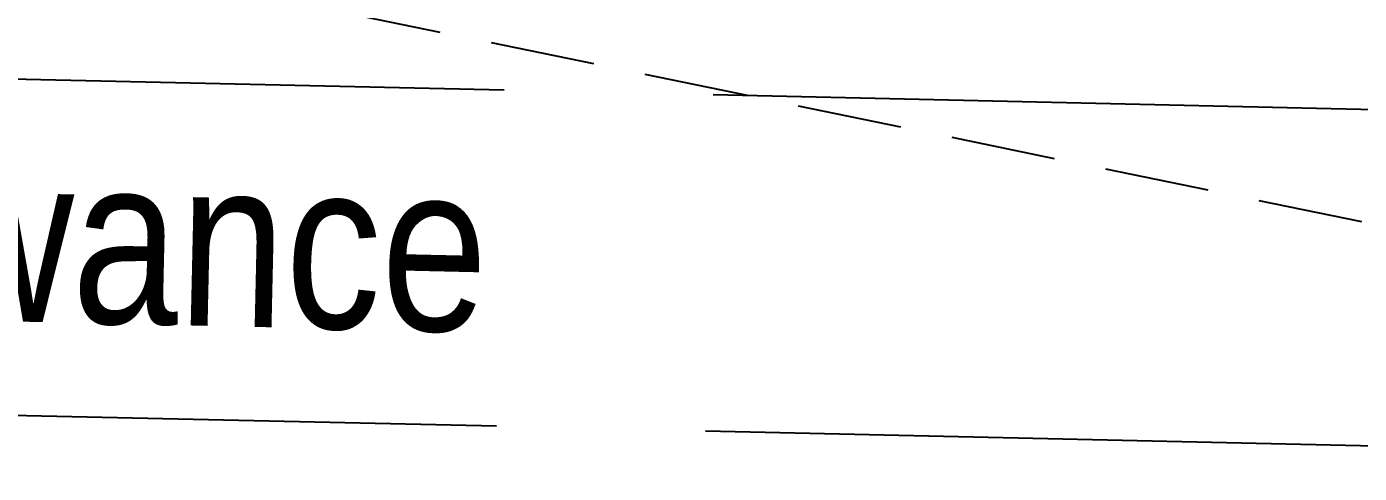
# Model space of a CAD drawing. Extents: x 398383 to 402710, y 6149487 to 6151334.
# Drawn here: x 402433.8 to 402513.5, y 6150391.7 to 6150418.4 of the extents above; entities that cross this region are included whole.
import ezdxf

# ---------------------------------------------------------------- set-up
doc = ezdxf.new("R2010")
doc.units = 0
doc.header["$LTSCALE"] = 5
doc.linetypes.add('foc-TIELINE', pattern=[1.875, 1.25, -0.625])
doc.linetypes.add('foc-UNSURVEYED', pattern=[12.5, 10, -2.5])
for name, color, linetype in [('L-ROAD-T', 7, 'Continuous'), ('L-TIE', 7, 'foc-TIELINE'), ('L-USEC', 7, 'foc-UNSURVEYED')]:
    doc.layers.add(name, color=color, linetype=linetype)
doc.styles.add('80L', font='ARIALN.TTF', dxfattribs={"height": 10})

msp = doc.modelspace()

# ---------------------------------------------------------------- linework, layer by layer
at = {"layer": 'L-USEC'}
for p, q in [((402587.333, 6150411.777), (401779.978, 6150429.957)), ((402586.888, 6150391.673), (401779.529, 6150409.853))]:
    msp.add_line(p, q, dxfattribs=at)

# ---------------------------------------------------------------- next in the draw order: texts
at = {"layer": 'L-ROAD-T', "insert": (402361.62, 6150412.364), "char_height": 9.99616, "width": 199.47085, "attachment_point": 2, "rotation": 358.71004, "style": '80L', "bg_fill": 3, "box_fill_scale": 1.15, "bg_fill_color": 256, "bg_fill_transparency": 0}
msp.add_mtext('Theoretic Government Road Allowance', dxfattribs=at)

# ---------------------------------------------------------------- next in the draw order: linework, layer by layer
at = {"layer": 'L-TIE', "flags": 128}
msp.add_lwpolyline([(402176.921, 6150475.972), (402586.888, 6150391.673)], dxfattribs=at)

doc.saveas('drawing.dxf')
